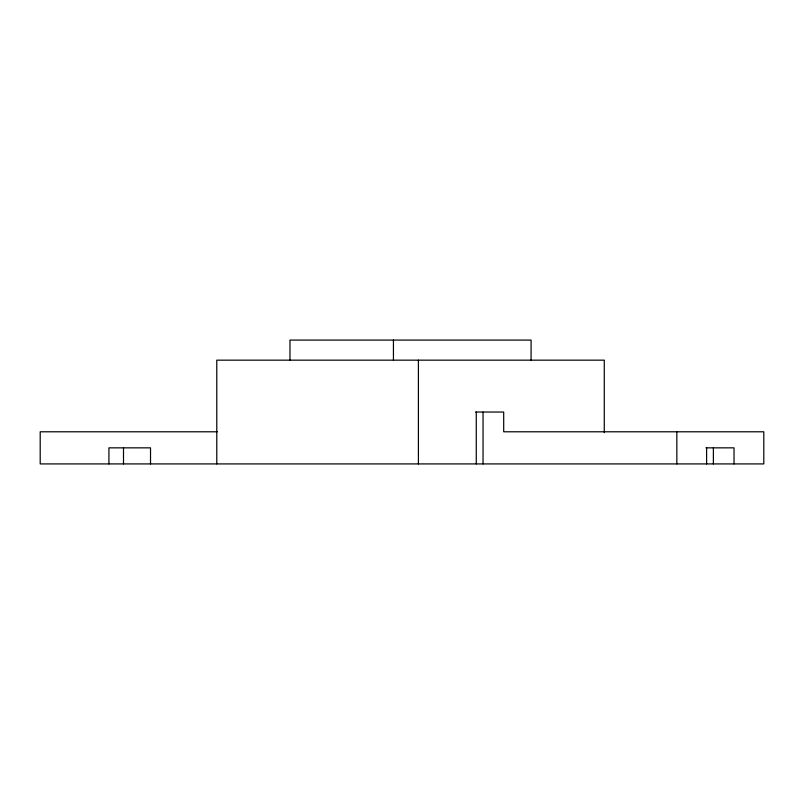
<?xml version="1.0" encoding="UTF-8"?>
<svg xmlns="http://www.w3.org/2000/svg" width="804" height="804" viewBox="0 0 804 804"><rect width="100%" height="100%" fill="white"/><g stroke="black" fill="none" stroke-linecap="round" stroke-linejoin="round"><path stroke-width="1.21" d="M475.566 412.04L503.696 412.04L503.696 431.788L763.8 431.788L763.8 463.918L40.2 463.918L40.2 431.788L217.371 431.788M705.902 447.848L734.032 447.848L734.032 463.918M713.379 447.848L713.379 463.918M706.605 447.848L706.605 463.918M676.837 431.788L676.837 463.918M604.276 432.663L604.276 360.162L216.778 360.162L216.778 463.918M531.082 360.162L531.082 340.082L289.973 340.082L289.973 360.162M483.043 412.04L483.043 463.918M476.269 412.04L476.269 463.918M418.412 360.162L418.412 463.918M393.437 340.082L393.437 360.162M150.519 463.918L150.519 447.848L108.922 447.848L108.922 463.918M123.504 447.848L123.504 463.918"/></g></svg>
